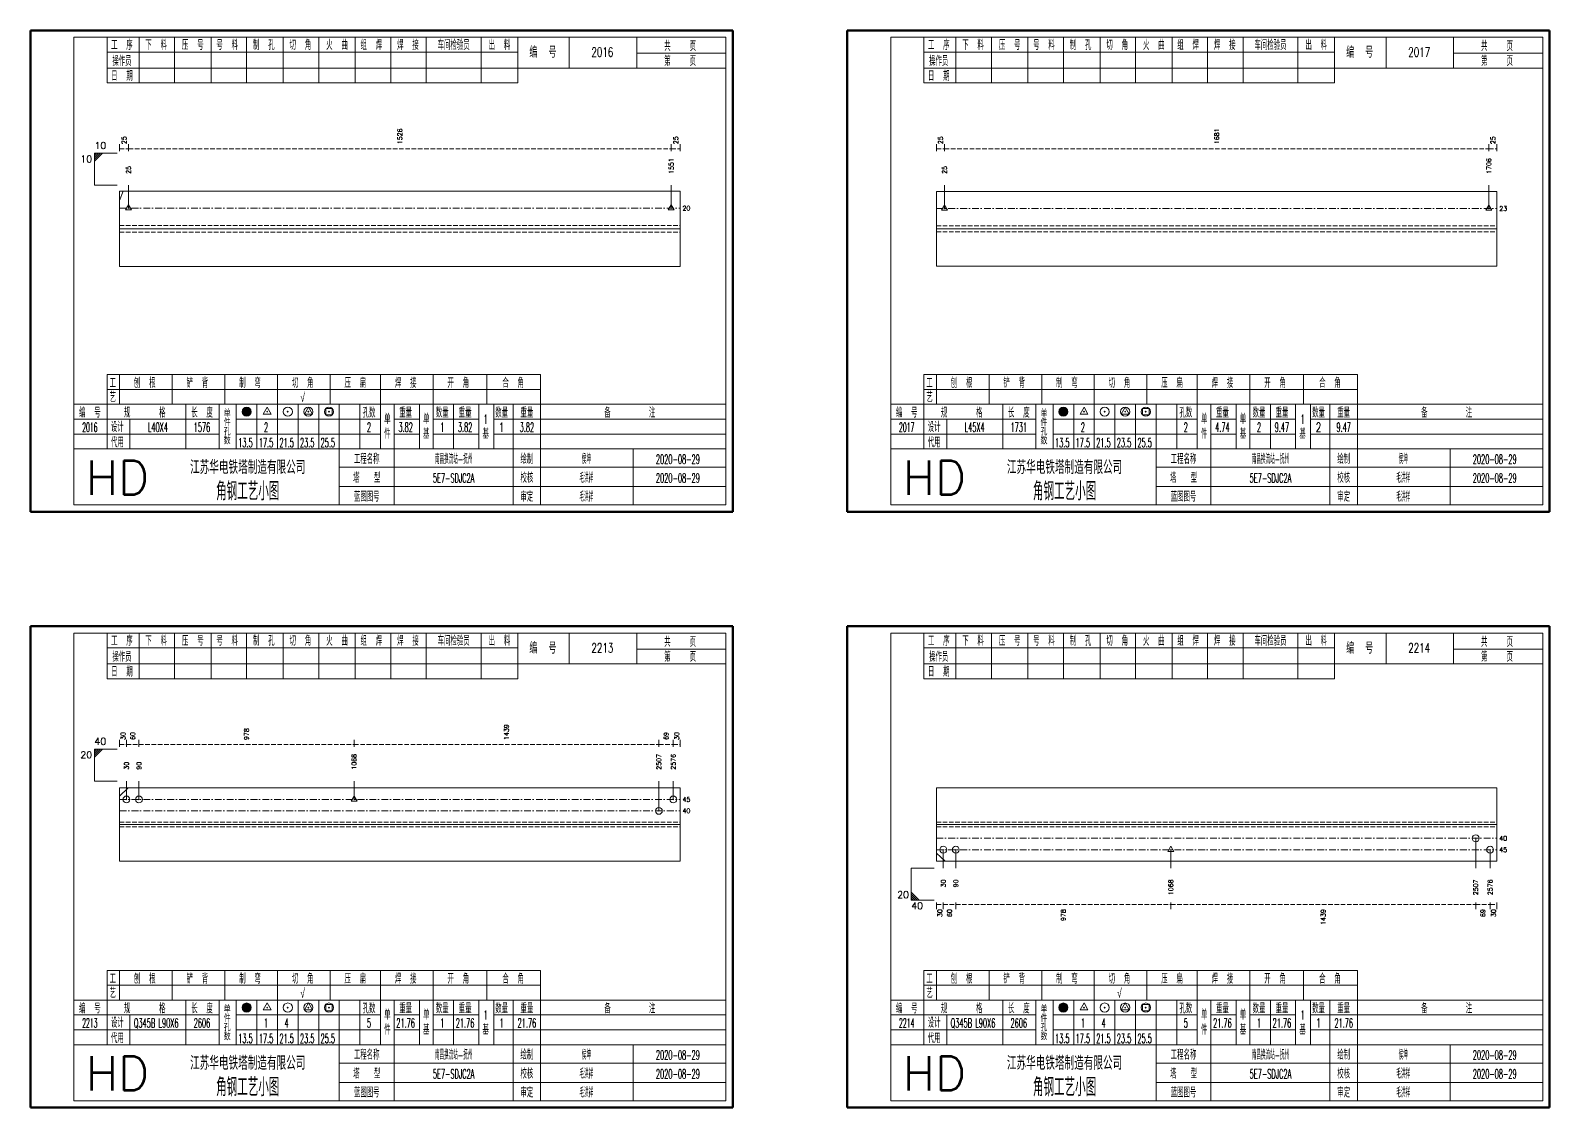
# Model space of a CAD drawing. Extents: x 0 to 5305, y 0 to 1513.
# Drawn here: x 3927 to 4591, y 1042 to 1513 of the extents above; entities that cross this region are included whole.
import ezdxf
from ezdxf.enums import TextEntityAlignment as Align

# ---------------------------------------------------------------- set-up
doc = ezdxf.new("R2010")
doc.units = 0
doc.header["$MEASUREMENT"] = 0
doc.linetypes.add('一点画线', pattern=[5.2, 3, -1, 0.2, -1])
doc.linetypes.add('虚线', pattern=[2.75, 2, -0.75])
doc.layers.get('0').update_dxf_attribs({"linetype": 'CONTINUOUS', "lineweight": 25})
doc.layers.add('1', color=7, linetype='CONTINUOUS', lineweight=25)
doc.layers.add('4', color=7, linetype='CONTINUOUS', lineweight=25)
doc.styles.get("Standard").update_dxf_attribs({"font": 'simplex.shx', "width": 0.7, "height": 3, "bigfont": 'gbhzfs.shx'})

msp = doc.modelspace()

# ---------------------------------------------------------------- linework, layer by layer
at = {"color": 8, "linetype": 'Continuous', "lineweight": 9}
for p, q in [((3966, 1460.25), (3966, 1463.25)), ((3969.89, 1460.25), (3969.89, 1463.25)), ((3969.89, 1460.25), (3969.89, 1463.25)), ((4207.11, 1460.25), (4207.11, 1463.25)), ((4207.11, 1460.25), (4207.11, 1463.25)), ((4211, 1460.25), (4211, 1463.25)), ((4323, 1460.25), (4323, 1463.25)), ((4326.54, 1460.25), (4326.54, 1463.25)), ((4326.54, 1460.25), (4326.54, 1463.25)), ((4564.46, 1460.25), (4564.46, 1463.25)), ((4564.46, 1460.25), (4564.46, 1463.25)), ((4568, 1460.25), (4568, 1463.25)), ((3966, 1199.75), (3966, 1202.75)), ((3969, 1199.75), (3969, 1202.75)), ((3969, 1199.75), (3969, 1202.75)), ((3974.46, 1199.75), (3974.46, 1202.75)), ((3974.46, 1199.75), (3974.46, 1202.75)), ((4068.46, 1199.75), (4068.46, 1202.75)), ((4068.46, 1199.75), (4068.46, 1202.75)), ((4201.69, 1199.75), (4201.69, 1202.75)), ((4201.69, 1199.75), (4201.69, 1202.75)), ((4208, 1199.75), (4208, 1202.75)), ((4208, 1199.75), (4208, 1202.75)), ((4211, 1199.75), (4211, 1202.75)), ((4323, 1131.75), (4323, 1128.75)), ((4326, 1131.75), (4326, 1128.75)), ((4326, 1131.75), (4326, 1128.75)), ((4331.46, 1131.75), (4331.46, 1128.75)), ((4331.46, 1131.75), (4331.46, 1128.75)), ((4425.46, 1131.75), (4425.46, 1128.75)), ((4425.46, 1131.75), (4425.46, 1128.75)), ((4558.69, 1131.75), (4558.69, 1128.75)), ((4558.69, 1131.75), (4558.69, 1128.75)), ((4565, 1131.75), (4565, 1128.75)), ((4565, 1131.75), (4565, 1128.75)), ((4568, 1131.75), (4568, 1128.75))]:
    msp.add_line(p, q, dxfattribs=at)
at = {"color": 8, "linetype": '虚线', "lineweight": 9}
for p, q in [((3966, 1461.25), (3969.89, 1461.25)), ((3969.89, 1461.25), (4207.11, 1461.25)), ((4207.11, 1461.25), (4211, 1461.25)), ((4323, 1461.25), (4326.54, 1461.25)), ((4326.54, 1461.25), (4564.46, 1461.25)), ((4564.46, 1461.25), (4568, 1461.25)), ((3966, 1200.75), (3969, 1200.75)), ((3969, 1200.75), (3974.46, 1200.75)), ((3974.46, 1200.75), (4068.46, 1200.75)), ((4068.46, 1200.75), (4201.69, 1200.75)), ((4201.69, 1200.75), (4208, 1200.75)), ((4208, 1200.75), (4211, 1200.75)), ((4323, 1130.75), (4326, 1130.75)), ((4326, 1130.75), (4331.46, 1130.75)), ((4331.46, 1130.75), (4425.46, 1130.75)), ((4425.46, 1130.75), (4558.69, 1130.75)), ((4558.69, 1130.75), (4565, 1130.75)), ((4565, 1130.75), (4568, 1130.75))]:
    msp.add_line(p, q, dxfattribs=at)
at = {"color": 7, "linetype": 'Continuous', "lineweight": 13}
for p, q in [((3955, 1459.25), (3965, 1459.25)), ((3955, 1445.25), (3955, 1459.25)), ((3955.88, 1459.25), (3955, 1458.38)), ((3956.75, 1459.25), (3955, 1457.5)), ((3957.62, 1459.25), (3955, 1456.62)), ((3958.5, 1459.25), (3955, 1455.75)), ((3955, 1445.25), (3965, 1445.25)), ((3966, 1438.62), (3967.55, 1442.75)), ((3969.89, 1435.25), (3969.89, 1445.25)), ((4207.11, 1435.25), (4207.11, 1445.25)), ((4326.54, 1435.08), (4326.54, 1445.25)), ((4564.46, 1435.08), (4564.46, 1445.25)), ((3969.89, 1436.75), (3968.59, 1434.5)), ((3968.59, 1434.5), (3971.19, 1434.5)), ((3969.74, 1435.1), (3970.04, 1435.4)), ((3970.04, 1435.1), (3969.74, 1435.4)), ((3971.19, 1434.5), (3969.89, 1436.75)), ((4207.11, 1436.75), (4205.81, 1434.5)), ((4205.81, 1434.5), (4208.41, 1434.5)), ((4206.96, 1435.1), (4207.26, 1435.4)), ((4207.26, 1435.1), (4206.96, 1435.4)), ((4208.41, 1434.5), (4207.11, 1436.75)), ((4326.54, 1436.58), (4325.24, 1434.33)), ((4325.24, 1434.33), (4327.84, 1434.33)), ((4326.39, 1434.93), (4326.69, 1435.23)), ((4326.69, 1434.93), (4326.39, 1435.23)), ((4327.84, 1434.33), (4326.54, 1436.58)), ((4564.46, 1436.58), (4563.16, 1434.33)), ((4563.16, 1434.33), (4565.76, 1434.33)), ((4564.31, 1434.93), (4564.61, 1435.23)), ((4564.61, 1434.93), (4564.31, 1435.23)), ((4565.76, 1434.33), (4564.46, 1436.58)), ((3955, 1198.75), (3965, 1198.75)), ((3955, 1184.75), (3955, 1198.75)), ((3955.88, 1198.75), (3955, 1197.88)), ((3956.75, 1198.75), (3955, 1197)), ((3957.62, 1198.75), (3955, 1196.12)), ((3958.5, 1198.75), (3955, 1195.25)), ((3955, 1184.75), (3965, 1184.75)), ((3969, 1176.75), (3969, 1184.75)), ((3974.46, 1176.75), (3974.46, 1184.75)), ((4068.46, 1176.75), (4068.46, 1184.75)), ((4201.69, 1171.75), (4201.69, 1184.75)), ((4208, 1176.75), (4208, 1184.75)), ((3966, 1178.19), (3969.76, 1181.75)), ((3968.85, 1176.6), (3969.15, 1176.9)), ((3969.15, 1176.6), (3968.85, 1176.9)), ((3974.31, 1176.6), (3974.61, 1176.9)), ((3974.61, 1176.6), (3974.31, 1176.9)), ((4068.46, 1178.25), (4067.17, 1176)), ((4067.17, 1176), (4069.76, 1176)), ((4068.31, 1176.6), (4068.61, 1176.9)), ((4068.61, 1176.6), (4068.31, 1176.9)), ((4069.76, 1176), (4068.46, 1178.25)), ((4207.85, 1176.6), (4208.15, 1176.9)), ((4208.15, 1176.6), (4207.85, 1176.9)), ((4201.54, 1171.6), (4201.84, 1171.9)), ((4201.84, 1171.6), (4201.54, 1171.9)), ((4558.69, 1159.75), (4558.69, 1146.75)), ((4323, 1153.31), (4326.76, 1149.75)), ((4326, 1154.75), (4326, 1146.75)), ((4331.46, 1154.75), (4331.46, 1146.75)), ((4425.46, 1154.75), (4425.46, 1146.75)), ((4565, 1154.75), (4565, 1146.75)), ((4312, 1146.75), (4322, 1146.75)), ((4312, 1146.75), (4312, 1132.75)), ((4315.5, 1132.75), (4312, 1136.25)), ((4314.62, 1132.75), (4312, 1135.38)), ((4313.75, 1132.75), (4312, 1134.5)), ((4312.88, 1132.75), (4312, 1133.62)), ((4312, 1132.75), (4322, 1132.75))]:
    msp.add_line(p, q, dxfattribs=at)
at = {"color": 7, "linetype": 'Continuous', "lineweight": 18}
for p, q in [((3966, 1442.75), (3966, 1409.75)), ((3966, 1442.75), (4211, 1442.75)), ((4211, 1442.75), (4211, 1409.75)), ((4323, 1442.58), (4323, 1409.92)), ((4323, 1442.58), (4568, 1442.58)), ((4568, 1442.58), (4568, 1409.92)), ((3966, 1426.25), (4211, 1426.25)), ((4323, 1426.25), (4568, 1426.25)), ((3966, 1181.75), (3966, 1149.75)), ((3966, 1181.75), (4211, 1181.75)), ((4211, 1181.75), (4211, 1149.75)), ((4323, 1181.75), (4323, 1149.75)), ((4323, 1181.75), (4568, 1181.75)), ((4568, 1181.75), (4568, 1149.75)), ((3966, 1165.75), (4211, 1165.75)), ((4323, 1165.75), (4568, 1165.75))]:
    msp.add_line(p, q, dxfattribs=at)
at = {"color": 3, "linetype": '一点画线', "lineweight": 13}
for p, q in [((3966, 1435.25), (4211, 1435.25)), ((4323, 1435.08), (4568, 1435.08)), ((3966, 1176.75), (4211, 1176.75)), ((3966, 1171.75), (4211, 1171.75)), ((4323, 1159.75), (4568, 1159.75)), ((4323, 1154.75), (4568, 1154.75))]:
    msp.add_line(p, q, dxfattribs=at)
at = {"color": 1, "linetype": '虚线', "lineweight": 18}
for p, q in [((3966, 1427.75), (4211, 1427.75)), ((3966, 1424.75), (4211, 1424.75)), ((4323, 1427.58), (4568, 1427.58)), ((4323, 1424.92), (4568, 1424.92)), ((3966, 1166.75), (4211, 1166.75)), ((3966, 1164.75), (4211, 1164.75)), ((4323, 1166.75), (4568, 1166.75)), ((4323, 1164.75), (4568, 1164.75))]:
    msp.add_line(p, q, dxfattribs=at)
at = {"color": 7, "linetype": 'Continuous', "lineweight": 13}
for centre in [(3969, 1176.75), (3974.46, 1176.75), (4208, 1176.75), (4201.69, 1171.75)]:
    msp.add_circle(centre, 1.5, dxfattribs=at)
at = {"layer": '1', "color": 7, "linetype": 'Continuous', "lineweight": 18}
for p, q in [((3966, 1409.75), (4211, 1409.75)), ((4323, 1409.92), (4568, 1409.92)), ((3966, 1149.75), (4211, 1149.75)), ((4323, 1149.75), (4568, 1149.75))]:
    msp.add_line(p, q, dxfattribs=at)
at = {"layer": '1', "color": 7, "linetype": 'Continuous', "lineweight": 13}
for p, q in [((4425.46, 1156.25), (4424.17, 1154)), ((4426.76, 1154), (4425.46, 1156.25)), ((4558.54, 1159.6), (4558.84, 1159.9)), ((4558.84, 1159.6), (4558.54, 1159.9)), ((4325.85, 1154.6), (4326.15, 1154.9)), ((4326.15, 1154.6), (4325.85, 1154.9)), ((4331.31, 1154.6), (4331.61, 1154.9)), ((4331.61, 1154.6), (4331.31, 1154.9)), ((4424.17, 1154), (4426.76, 1154)), ((4425.31, 1154.6), (4425.61, 1154.9)), ((4425.61, 1154.6), (4425.31, 1154.9)), ((4564.85, 1154.6), (4565.15, 1154.9)), ((4565.15, 1154.6), (4564.85, 1154.9))]:
    msp.add_line(p, q, dxfattribs=at)
for centre in [(4326, 1154.75), (4331.46, 1154.75), (4558.69, 1159.75), (4565, 1154.75)]:
    msp.add_circle(centre, 1.5, dxfattribs=at)
at = {"layer": '4', "color": 1, "linetype": 'Continuous', "lineweight": 50}
for p, q in [((4234, 1513), (3927, 1513)), ((3927, 1513), (3927, 1302.5)), ((4234, 1302.5), (4234, 1513)), ((4591, 1513), (4284, 1513)), ((4284, 1513), (4284, 1302.5)), ((4591, 1302.5), (4591, 1513)), ((3927, 1302.5), (4234, 1302.5)), ((4284, 1302.5), (4591, 1302.5)), ((4234, 1252.5), (3927, 1252.5)), ((3927, 1252.5), (3927, 1042)), ((4234, 1042), (4234, 1252.5)), ((4591, 1252.5), (4284, 1252.5)), ((4284, 1252.5), (4284, 1042)), ((4591, 1042), (4591, 1252.5)), ((3927, 1042), (4234, 1042)), ((4284, 1042), (4591, 1042))]:
    msp.add_line(p, q, dxfattribs=at)
at = {"layer": '4', "color": 1, "linetype": 'Continuous', "lineweight": 18}
for p, q in [((4231, 1510), (3946, 1510)), ((3946, 1510), (3946, 1305.5)), ((3960.5, 1510), (3960.5, 1490)), ((3974.5, 1510), (3974.5, 1490)), ((3990, 1510), (3990, 1490)), ((4006, 1510), (4006, 1490)), ((4021.5, 1510), (4021.5, 1490)), ((4037.5, 1510), (4037.5, 1490)), ((4053, 1510), (4053, 1490)), ((4069, 1510), (4069, 1490)), ((4084.5, 1510), (4084.5, 1490)), ((4100, 1510), (4100, 1490)), ((4124, 1510), (4124, 1490)), ((4140, 1510), (4140, 1490)), ((4162.5, 1510), (4162.5, 1496.5)), ((4192, 1510), (4192, 1496.5)), ((4231, 1305.5), (4231, 1510)), ((4588, 1510), (4303, 1510)), ((4303, 1510), (4303, 1305.5)), ((4317.5, 1510), (4317.5, 1490)), ((4331.5, 1510), (4331.5, 1490)), ((4347, 1510), (4347, 1490)), ((4363, 1510), (4363, 1490)), ((4378.5, 1510), (4378.5, 1490)), ((4394.5, 1510), (4394.5, 1490)), ((4410, 1510), (4410, 1490)), ((4426, 1510), (4426, 1490)), ((4441.5, 1510), (4441.5, 1490)), ((4457, 1510), (4457, 1490)), ((4481, 1510), (4481, 1490)), ((4497, 1510), (4497, 1490)), ((4519.5, 1510), (4519.5, 1496.5)), ((4549, 1510), (4549, 1496.5)), ((4588, 1305.5), (4588, 1510)), ((3960.5, 1503.5), (4140, 1503.5)), ((4192, 1503), (4231, 1503)), ((4317.5, 1503.5), (4497, 1503.5)), ((4549, 1503), (4588, 1503)), ((3960.5, 1496.5), (4231, 1496.5)), ((4317.5, 1496.5), (4588, 1496.5)), ((3960.5, 1490), (4140, 1490)), ((4317.5, 1490), (4497, 1490)), ((3960.5, 1362.5), (4150, 1362.5)), ((3960.5, 1362.5), (3960.5, 1349.5)), ((3966, 1362.5), (3966, 1349.5)), ((3989, 1362.5), (3989, 1349.5)), ((4012, 1362.5), (4012, 1349.5)), ((4035, 1362.5), (4035, 1349.5)), ((4058, 1362.5), (4058, 1349.5)), ((4080, 1362.5), (4080, 1349.5)), ((4103, 1362.5), (4103, 1349.5)), ((4126.5, 1362.5), (4126.5, 1349.5)), ((4150, 1362.5), (4150, 1349.5)), ((4317.5, 1362.5), (4507, 1362.5)), ((4317.5, 1362.5), (4317.5, 1349.5)), ((4323, 1362.5), (4323, 1349.5)), ((4346, 1362.5), (4346, 1349.5)), ((4369, 1362.5), (4369, 1349.5)), ((4392, 1362.5), (4392, 1349.5)), ((4415, 1362.5), (4415, 1349.5)), ((4437, 1362.5), (4437, 1349.5)), ((4460, 1362.5), (4460, 1349.5)), ((4483.5, 1362.5), (4483.5, 1349.5)), ((4507, 1362.5), (4507, 1349.5)), ((3960.5, 1356), (4150, 1356)), ((4317.5, 1356), (4507, 1356)), ((3946, 1349.5), (4231, 1349.5)), ((3960.5, 1349.5), (3960.5, 1330)), ((3995, 1349.5), (3995, 1330)), ((4009.5, 1349.5), (4009.5, 1330)), ((4017, 1349.5), (4017, 1330)), ((4026, 1349.5), (4026, 1330)), ((4035, 1349.5), (4035, 1330)), ((4044, 1349.5), (4044, 1330)), ((4053, 1349.5), (4053, 1330)), ((4062, 1349.5), (4062, 1330)), ((4071, 1349.5), (4071, 1330)), ((4080, 1349.5), (4080, 1330)), ((4086, 1349.5), (4086, 1330)), ((4097, 1349.5), (4097, 1330)), ((4103, 1349.5), (4103, 1330)), ((4112, 1349.5), (4112, 1330)), ((4123, 1349.5), (4123, 1330)), ((4129.5, 1349.5), (4129.5, 1330)), ((4138, 1349.5), (4138, 1330)), ((4150, 1349.5), (4150, 1330)), ((4303, 1349.5), (4588, 1349.5)), ((4317.5, 1349.5), (4317.5, 1330)), ((4352, 1349.5), (4352, 1330)), ((4366.5, 1349.5), (4366.5, 1330)), ((4374, 1349.5), (4374, 1330)), ((4383, 1349.5), (4383, 1330)), ((4392, 1349.5), (4392, 1330)), ((4401, 1349.5), (4401, 1330)), ((4410, 1349.5), (4410, 1330)), ((4419, 1349.5), (4419, 1330)), ((4428, 1349.5), (4428, 1330)), ((4437, 1349.5), (4437, 1330)), ((4443, 1349.5), (4443, 1330)), ((4454, 1349.5), (4454, 1330)), ((4460, 1349.5), (4460, 1330)), ((4469, 1349.5), (4469, 1330)), ((4480, 1349.5), (4480, 1330)), ((4486.5, 1349.5), (4486.5, 1330)), ((4495, 1349.5), (4495, 1330)), ((4507, 1349.5), (4507, 1330)), ((3946, 1343), (4009.5, 1343)), ((3970.5, 1343), (3970.5, 1330)), ((4017, 1343), (4080, 1343)), ((4086, 1343), (4097, 1343)), ((4103, 1343), (4123, 1343)), ((4129.5, 1343), (4231, 1343)), ((4303, 1343), (4366.5, 1343)), ((4327.5, 1343), (4327.5, 1330)), ((4374, 1343), (4437, 1343)), ((4443, 1343), (4454, 1343)), ((4460, 1343), (4480, 1343)), ((4486.5, 1343), (4588, 1343)), ((3946, 1336.5), (4009.5, 1336.5)), ((4017, 1336.5), (4080, 1336.5)), ((4086, 1336.5), (4097, 1336.5)), ((4103, 1336.5), (4123, 1336.5)), ((4129.5, 1336.5), (4231, 1336.5)), ((4303, 1336.5), (4366.5, 1336.5)), ((4374, 1336.5), (4437, 1336.5)), ((4443, 1336.5), (4454, 1336.5)), ((4460, 1336.5), (4480, 1336.5)), ((4486.5, 1336.5), (4588, 1336.5)), ((3946, 1330), (4231, 1330)), ((4062, 1330), (4062, 1305.5)), ((4086, 1330), (4086, 1305.5)), ((4138, 1330), (4138, 1305.5)), ((4150, 1330), (4150, 1305.5)), ((4190.5, 1330), (4190.5, 1305.5)), ((4303, 1330), (4588, 1330)), ((4419, 1330), (4419, 1305.5)), ((4443, 1330), (4443, 1305.5)), ((4495, 1330), (4495, 1305.5)), ((4507, 1330), (4507, 1305.5)), ((4547.5, 1330), (4547.5, 1305.5)), ((4062, 1322), (4231, 1322)), ((4419, 1322), (4588, 1322)), ((4062, 1313.5), (4231, 1313.5)), ((4419, 1313.5), (4588, 1313.5)), ((3946, 1305.5), (4231, 1305.5)), ((4303, 1305.5), (4588, 1305.5)), ((4231, 1249.5), (3946, 1249.5)), ((3946, 1249.5), (3946, 1045)), ((3960.5, 1249.5), (3960.5, 1229.5)), ((3974.5, 1249.5), (3974.5, 1229.5)), ((3990, 1249.5), (3990, 1229.5)), ((4006, 1249.5), (4006, 1229.5)), ((4021.5, 1249.5), (4021.5, 1229.5)), ((4037.5, 1249.5), (4037.5, 1229.5)), ((4053, 1249.5), (4053, 1229.5)), ((4069, 1249.5), (4069, 1229.5)), ((4084.5, 1249.5), (4084.5, 1229.5)), ((4100, 1249.5), (4100, 1229.5)), ((4124, 1249.5), (4124, 1229.5)), ((4140, 1249.5), (4140, 1229.5)), ((4162.5, 1249.5), (4162.5, 1236)), ((4192, 1249.5), (4192, 1236)), ((4231, 1045), (4231, 1249.5)), ((4588, 1249.5), (4303, 1249.5)), ((4303, 1249.5), (4303, 1045)), ((4317.5, 1249.5), (4317.5, 1229.5)), ((4331.5, 1249.5), (4331.5, 1229.5)), ((4347, 1249.5), (4347, 1229.5)), ((4363, 1249.5), (4363, 1229.5)), ((4378.5, 1249.5), (4378.5, 1229.5)), ((4394.5, 1249.5), (4394.5, 1229.5)), ((4410, 1249.5), (4410, 1229.5)), ((4426, 1249.5), (4426, 1229.5)), ((4441.5, 1249.5), (4441.5, 1229.5)), ((4457, 1249.5), (4457, 1229.5)), ((4481, 1249.5), (4481, 1229.5)), ((4497, 1249.5), (4497, 1229.5)), ((4519.5, 1249.5), (4519.5, 1236)), ((4549, 1249.5), (4549, 1236)), ((4588, 1045), (4588, 1249.5)), ((3960.5, 1243), (4140, 1243)), ((4192, 1242.5), (4231, 1242.5)), ((4317.5, 1243), (4497, 1243)), ((4549, 1242.5), (4588, 1242.5)), ((3960.5, 1236), (4231, 1236)), ((4317.5, 1236), (4588, 1236)), ((3960.5, 1229.5), (4140, 1229.5)), ((4317.5, 1229.5), (4497, 1229.5)), ((3960.5, 1102), (4150, 1102)), ((3960.5, 1102), (3960.5, 1089)), ((3966, 1102), (3966, 1089)), ((3989, 1102), (3989, 1089)), ((4012, 1102), (4012, 1089)), ((4035, 1102), (4035, 1089)), ((4058, 1102), (4058, 1089)), ((4080, 1102), (4080, 1089)), ((4103, 1102), (4103, 1089)), ((4126.5, 1102), (4126.5, 1089)), ((4150, 1102), (4150, 1089)), ((4317.5, 1102), (4507, 1102)), ((4317.5, 1102), (4317.5, 1089)), ((4323, 1102), (4323, 1089)), ((4346, 1102), (4346, 1089)), ((4369, 1102), (4369, 1089)), ((4392, 1102), (4392, 1089)), ((4415, 1102), (4415, 1089)), ((4437, 1102), (4437, 1089)), ((4460, 1102), (4460, 1089)), ((4483.5, 1102), (4483.5, 1089)), ((4507, 1102), (4507, 1089)), ((3946, 1089), (4231, 1089)), ((3960.5, 1095.5), (4150, 1095.5)), ((3960.5, 1089), (3960.5, 1069.5)), ((3995, 1089), (3995, 1069.5)), ((4009.5, 1089), (4009.5, 1069.5)), ((4017, 1089), (4017, 1069.5)), ((4026, 1089), (4026, 1069.5)), ((4035, 1089), (4035, 1069.5)), ((4044, 1089), (4044, 1069.5)), ((4053, 1089), (4053, 1069.5)), ((4062, 1089), (4062, 1069.5)), ((4071, 1089), (4071, 1069.5)), ((4080, 1089), (4080, 1069.5)), ((4086, 1089), (4086, 1069.5)), ((4097, 1089), (4097, 1069.5)), ((4103, 1089), (4103, 1069.5)), ((4112, 1089), (4112, 1069.5)), ((4123, 1089), (4123, 1069.5)), ((4129.5, 1089), (4129.5, 1069.5)), ((4138, 1089), (4138, 1069.5)), ((4150, 1089), (4150, 1069.5)), ((4303, 1089), (4588, 1089)), ((4317.5, 1095.5), (4507, 1095.5)), ((4317.5, 1089), (4317.5, 1069.5)), ((4352, 1089), (4352, 1069.5)), ((4366.5, 1089), (4366.5, 1069.5)), ((4374, 1089), (4374, 1069.5)), ((4383, 1089), (4383, 1069.5)), ((4392, 1089), (4392, 1069.5)), ((4401, 1089), (4401, 1069.5)), ((4410, 1089), (4410, 1069.5)), ((4419, 1089), (4419, 1069.5)), ((4428, 1089), (4428, 1069.5)), ((4437, 1089), (4437, 1069.5)), ((4443, 1089), (4443, 1069.5)), ((4454, 1089), (4454, 1069.5)), ((4460, 1089), (4460, 1069.5)), ((4469, 1089), (4469, 1069.5)), ((4480, 1089), (4480, 1069.5)), ((4486.5, 1089), (4486.5, 1069.5)), ((4495, 1089), (4495, 1069.5)), ((4507, 1089), (4507, 1069.5)), ((3946, 1082.5), (4009.5, 1082.5)), ((3970.5, 1082.5), (3970.5, 1069.5)), ((4017, 1082.5), (4080, 1082.5)), ((4086, 1082.5), (4097, 1082.5)), ((4103, 1082.5), (4123, 1082.5)), ((4129.5, 1082.5), (4231, 1082.5)), ((4303, 1082.5), (4366.5, 1082.5)), ((4327.5, 1082.5), (4327.5, 1069.5)), ((4374, 1082.5), (4437, 1082.5)), ((4443, 1082.5), (4454, 1082.5)), ((4460, 1082.5), (4480, 1082.5)), ((4486.5, 1082.5), (4588, 1082.5)), ((3946, 1076), (4009.5, 1076)), ((4017, 1076), (4080, 1076)), ((4086, 1076), (4097, 1076)), ((4103, 1076), (4123, 1076)), ((4129.5, 1076), (4231, 1076)), ((4303, 1076), (4366.5, 1076)), ((4374, 1076), (4437, 1076)), ((4443, 1076), (4454, 1076)), ((4460, 1076), (4480, 1076)), ((4486.5, 1076), (4588, 1076)), ((3946, 1069.5), (4231, 1069.5)), ((4062, 1069.5), (4062, 1045)), ((4086, 1069.5), (4086, 1045)), ((4138, 1069.5), (4138, 1045)), ((4150, 1069.5), (4150, 1045)), ((4190.5, 1069.5), (4190.5, 1045)), ((4303, 1069.5), (4588, 1069.5)), ((4419, 1069.5), (4419, 1045)), ((4443, 1069.5), (4443, 1045)), ((4495, 1069.5), (4495, 1045)), ((4507, 1069.5), (4507, 1045)), ((4547.5, 1069.5), (4547.5, 1045)), ((4062, 1061.5), (4231, 1061.5)), ((4419, 1061.5), (4588, 1061.5)), ((4062, 1053), (4231, 1053)), ((4419, 1053), (4588, 1053)), ((3946, 1045), (4231, 1045)), ((4303, 1045), (4588, 1045))]:
    msp.add_line(p, q, dxfattribs=at)
at = {"layer": '4', "color": 7, "linetype": 'Continuous', "lineweight": 13}
for p, q in [((4030.5, 1348.25), (4028.77, 1345.25)), ((4032.23, 1345.25), (4030.5, 1348.25)), ((4048.5, 1348.25), (4046.77, 1345.25)), ((4050.23, 1345.25), (4048.5, 1348.25)), ((4387.5, 1348.25), (4385.77, 1345.25)), ((4389.23, 1345.25), (4387.5, 1348.25)), ((4405.5, 1348.25), (4403.77, 1345.25)), ((4407.23, 1345.25), (4405.5, 1348.25)), ((4028.77, 1345.25), (4032.23, 1345.25)), ((4030.3, 1346.05), (4030.7, 1346.45)), ((4030.7, 1346.05), (4030.3, 1346.45)), ((4039.3, 1346.05), (4039.7, 1346.45)), ((4039.7, 1346.05), (4039.3, 1346.45)), ((4046.77, 1345.25), (4050.23, 1345.25)), ((4048.3, 1346.05), (4048.7, 1346.45)), ((4048.7, 1346.05), (4048.3, 1346.45)), ((4056.09, 1344.84), (4056.09, 1347.66)), ((4056.09, 1347.66), (4058.91, 1347.66)), ((4058.91, 1344.84), (4056.09, 1344.84)), ((4057.3, 1346.05), (4057.7, 1346.45)), ((4057.7, 1346.05), (4057.3, 1346.45)), ((4058.91, 1347.66), (4058.91, 1344.84)), ((4385.77, 1345.25), (4389.23, 1345.25)), ((4387.3, 1346.05), (4387.7, 1346.45)), ((4387.7, 1346.05), (4387.3, 1346.45)), ((4396.3, 1346.05), (4396.7, 1346.45)), ((4396.7, 1346.05), (4396.3, 1346.45)), ((4403.77, 1345.25), (4407.23, 1345.25)), ((4405.3, 1346.05), (4405.7, 1346.45)), ((4405.7, 1346.05), (4405.3, 1346.45)), ((4413.09, 1344.84), (4413.09, 1347.66)), ((4413.09, 1347.66), (4415.91, 1347.66)), ((4415.91, 1344.84), (4413.09, 1344.84)), ((4414.3, 1346.05), (4414.7, 1346.45)), ((4414.7, 1346.05), (4414.3, 1346.45)), ((4415.91, 1347.66), (4415.91, 1344.84)), ((4030.5, 1087.75), (4028.77, 1084.75)), ((4028.77, 1084.75), (4032.23, 1084.75)), ((4030.3, 1085.55), (4030.7, 1085.95)), ((4030.7, 1085.55), (4030.3, 1085.95)), ((4032.23, 1084.75), (4030.5, 1087.75)), ((4039.3, 1085.55), (4039.7, 1085.95)), ((4039.7, 1085.55), (4039.3, 1085.95)), ((4048.5, 1087.75), (4046.77, 1084.75)), ((4046.77, 1084.75), (4050.23, 1084.75)), ((4048.3, 1085.55), (4048.7, 1085.95)), ((4048.7, 1085.55), (4048.3, 1085.95)), ((4050.23, 1084.75), (4048.5, 1087.75)), ((4056.09, 1084.34), (4056.09, 1087.16)), ((4056.09, 1087.16), (4058.91, 1087.16)), ((4058.91, 1084.34), (4056.09, 1084.34)), ((4057.3, 1085.55), (4057.7, 1085.95)), ((4057.7, 1085.55), (4057.3, 1085.95)), ((4058.91, 1087.16), (4058.91, 1084.34)), ((4387.5, 1087.75), (4385.77, 1084.75)), ((4385.77, 1084.75), (4389.23, 1084.75)), ((4387.3, 1085.55), (4387.7, 1085.95)), ((4387.7, 1085.55), (4387.3, 1085.95)), ((4389.23, 1084.75), (4387.5, 1087.75)), ((4396.3, 1085.55), (4396.7, 1085.95)), ((4396.7, 1085.55), (4396.3, 1085.95)), ((4405.5, 1087.75), (4403.77, 1084.75)), ((4403.77, 1084.75), (4407.23, 1084.75)), ((4405.3, 1085.55), (4405.7, 1085.95)), ((4405.7, 1085.55), (4405.3, 1085.95)), ((4407.23, 1084.75), (4405.5, 1087.75)), ((4413.09, 1084.34), (4413.09, 1087.16)), ((4413.09, 1087.16), (4415.91, 1087.16)), ((4415.91, 1084.34), (4413.09, 1084.34)), ((4414.3, 1085.55), (4414.7, 1085.95)), ((4414.7, 1085.55), (4414.3, 1085.95)), ((4415.91, 1087.16), (4415.91, 1084.34))]:
    msp.add_line(p, q, dxfattribs=at)
for centre, radius in [((4021.5, 1346.25), 2), ((4021.5, 1346.25), 1.8), ((4039.5, 1346.25), 2), ((4048.5, 1346.25), 2), ((4057.5, 1346.25), 2), ((4378.5, 1346.25), 2), ((4378.5, 1346.25), 1.8), ((4396.5, 1346.25), 2), ((4405.5, 1346.25), 2), ((4414.5, 1346.25), 2), ((4021.5, 1346.25), 1.6), ((4021.5, 1346.25), 1.4), ((4021.5, 1346.25), 1.2), ((4021.5, 1346.25), 1), ((4021.5, 1346.25), 0.8), ((4021.5, 1346.25), 0.6), ((4021.5, 1346.25), 0.4), ((4021.5, 1346.25), 0.2), ((4378.5, 1346.25), 1.6), ((4378.5, 1346.25), 1.4), ((4378.5, 1346.25), 1.2), ((4378.5, 1346.25), 1), ((4378.5, 1346.25), 0.8), ((4378.5, 1346.25), 0.6), ((4378.5, 1346.25), 0.4), ((4378.5, 1346.25), 0.2), ((4021.5, 1085.75), 2), ((4021.5, 1085.75), 1.8), ((4021.5, 1085.75), 1.6), ((4021.5, 1085.75), 1.4), ((4021.5, 1085.75), 1.2), ((4021.5, 1085.75), 1), ((4021.5, 1085.75), 0.8), ((4021.5, 1085.75), 0.6), ((4021.5, 1085.75), 0.4), ((4021.5, 1085.75), 0.2), ((4039.5, 1085.75), 2), ((4048.5, 1085.75), 2), ((4057.5, 1085.75), 2), ((4378.5, 1085.75), 2), ((4378.5, 1085.75), 1.8), ((4378.5, 1085.75), 1.6), ((4378.5, 1085.75), 1.4), ((4378.5, 1085.75), 1.2), ((4378.5, 1085.75), 1), ((4378.5, 1085.75), 0.8), ((4378.5, 1085.75), 0.6), ((4378.5, 1085.75), 0.4), ((4378.5, 1085.75), 0.2), ((4396.5, 1085.75), 2), ((4405.5, 1085.75), 2), ((4414.5, 1085.75), 2)]:
    msp.add_circle(centre, radius, dxfattribs=at)

# ---------------------------------------------------------------- texts
at = {"color": 8, "linetype": 'Continuous', "lineweight": 9}
for s, p in [('1526', (4088.5, 1463.25)), ('1681', (4445.5, 1463.25)), ('25', (3967.94, 1463.25)), ('25', (4209.06, 1463.25)), ('25', (4324.77, 1463.25)), ('25', (4566.23, 1463.25)), ('1439', (4135.08, 1202.75)), ('30', (3967.5, 1202.75)), ('60', (3971.73, 1202.75)), ('978', (4021.46, 1202.75)), ('69', (4204.85, 1202.75)), ('30', (4209.5, 1202.75))]:
    msp.add_text(s, height=2, rotation=90, dxfattribs=at).set_placement(p, align=Align.MIDDLE_LEFT)
at = {"color": 7, "linetype": 'Continuous', "lineweight": 13}
for s, p in [('10', (3955, 1460.25)), ('40', (3955, 1199.75))]:
    msp.add_text(s, height=3, dxfattribs=at).set_placement(p, align=Align.BOTTOM_LEFT)
for s, p in [('10', (3954, 1458.25)), ('20', (3954, 1197.75))]:
    msp.add_text(s, height=3, dxfattribs=at).set_placement(p, align=Align.TOP_RIGHT)
for s, p in [('1551', (4207.11, 1450.25)), ('1706', (4564.46, 1450.25)), ('25', (3969.89, 1450.25)), ('25', (4326.54, 1450.25)), ('1068', (4068.46, 1189.75)), ('2507', (4201.69, 1189.75)), ('2576', (4208, 1189.75)), ('30', (3969, 1189.75)), ('90', (3974.46, 1189.75))]:
    msp.add_text(s, height=2, rotation=90, dxfattribs=at).set_placement(p, align=Align.MIDDLE_LEFT)
for s, p in [('20', (4212, 1435.25)), ('23', (4569, 1435.08)), ('45', (4212, 1176.75)), ('40', (4212, 1171.75)), ('40', (4569, 1159.75)), ('45', (4569, 1154.75))]:
    msp.add_text(s, height=2, dxfattribs=at).set_placement(p, align=Align.MIDDLE_LEFT)
msp.add_text('20', height=3, dxfattribs=at).set_placement((4311, 1132.75), align=Align.BOTTOM_RIGHT)
msp.add_text('40', height=3, dxfattribs=at).set_placement((4312, 1131.75), align=Align.TOP_LEFT)
at = {"color": 8, "linetype": 'Continuous', "lineweight": 9}
for s, p in [('30', (4324.5, 1128.75)), ('60', (4328.73, 1128.75)), ('978', (4378.46, 1128.75)), ('1439', (4492.08, 1128.75)), ('69', (4561.85, 1128.75)), ('30', (4566.5, 1128.75))]:
    msp.add_text(s, height=2, rotation=90, dxfattribs=at).set_placement(p, align=Align.MIDDLE_RIGHT)
at = {"layer": '1', "color": 7, "linetype": 'Continuous', "lineweight": 13}
for s, p in [('30', (4326, 1141.75)), ('90', (4331.46, 1141.75)), ('1068', (4425.46, 1141.75)), ('2507', (4558.69, 1141.75)), ('2576', (4565, 1141.75))]:
    msp.add_text(s, height=2, rotation=90, dxfattribs=at).set_placement(p, align=Align.MIDDLE_RIGHT)
at = {"layer": '4', "color": 1, "linetype": 'Continuous', "lineweight": 13}
for s, height, width, p in [('工  序', 4, 0.7, (3967, 1506.5)), ('下  料', 4, 0.7, (3982, 1506.5)), ('压  号', 4, 0.7, (3998, 1506.5)), ('号  料', 4, 0.7, (4013, 1506.5)), ('制  孔', 4, 0.7, (4029, 1506.5)), ('切  角', 4, 0.7, (4045, 1506.5)), ('火  曲', 4, 0.7, (4061, 1506.5)), ('组  焊', 4, 0.7, (4076, 1506.5)), ('焊  接', 4, 0.7, (4092, 1506.5)), ('车间检验员', 4, 0.7, (4112, 1506.5)), ('出  料', 4, 0.7, (4132, 1506.5)), ('共    页', 4, 0.7, (4211, 1506)), ('工  序', 4, 0.7, (4324, 1506.5)), ('下  料', 4, 0.7, (4339, 1506.5)), ('压  号', 4, 0.7, (4355, 1506.5)), ('号  料', 4, 0.7, (4370, 1506.5)), ('制  孔', 4, 0.7, (4386, 1506.5)), ('切  角', 4, 0.7, (4402, 1506.5)), ('火  曲', 4, 0.7, (4418, 1506.5)), ('组  焊', 4, 0.7, (4433, 1506.5)), ('焊  接', 4, 0.7, (4449, 1506.5)), ('车间检验员', 4, 0.7, (4469, 1506.5)), ('出  料', 4, 0.7, (4489, 1506.5)), ('共    页', 4, 0.7, (4568, 1506)), ('操作员', 4, 0.7, (3967, 1499.5)), ('编  号', 5, 0.7, (4151, 1503.5)), ('2016', 4, 0.7, (4177, 1503.5)), ('第    页', 4, 0.7, (4211, 1499.5)), ('操作员', 4, 0.7, (4324, 1499.5)), ('编  号', 5, 0.7, (4508, 1503.5)), ('2017', 4, 0.7, (4534, 1503.5)), ('第    页', 4, 0.7, (4568, 1499.5)), ('日  期', 4, 0.7, (3967, 1493)), ('日  期', 4, 0.7, (4324, 1493)), ('制  弯', 4, 0.7, (4023, 1358.75)), ('制  弯', 4, 0.7, (4380, 1358.75)), ('工', 4, 0.7, (3963, 1358.75)), ('艺', 4, 0.7, (3963, 1352.5)), ('刨  根', 4, 0.7, (3977, 1358.75)), ('铲  背', 4, 0.7, (4000, 1358.75)), ('切  角', 4, 0.7, (4046, 1358.75)), ('√', 4, 0.7, (4046, 1352.5)), ('压  扁', 4, 0.7, (4069, 1358.75)), ('焊  接', 4, 0.7, (4091, 1358.75)), ('开  角', 4, 0.7, (4114, 1358.75)), ('合  角', 4, 0.7, (4138, 1358.75)), ('工', 4, 0.7, (4320, 1358.75)), ('艺', 4, 0.7, (4320, 1352.5)), ('刨  根', 4, 0.7, (4334, 1358.75)), ('铲  背', 4, 0.7, (4357, 1358.75)), ('切  角', 4, 0.7, (4403, 1358.75)), ('压  扁', 4, 0.7, (4426, 1358.75)), ('焊  接', 4, 0.7, (4448, 1358.75)), ('开  角', 4, 0.7, (4471, 1358.75)), ('合  角', 4, 0.7, (4495, 1358.75)), ('编  号', 4, 0.7, (3953, 1345.75)), ('规      格', 4, 0.7, (3977, 1345.75)), ('长  度', 4, 0.7, (4002, 1345.75)), ('孔数', 4, 0.7, (4075, 1345.75)), ('重量', 4, 0.7, (4091, 1345.75)), ('数量', 4, 0.7, (4107, 1345.75)), ('重量', 4, 0.7, (4117, 1345.75)), ('数量', 4, 0.7, (4133, 1345.75)), ('重量', 4, 0.7, (4144, 1345.75)), ('备        注', 4, 0.7, (4189, 1345.75)), ('编  号', 4, 0.7, (4310, 1345.75)), ('规      格', 4, 0.7, (4334, 1345.75)), ('长  度', 4, 0.7, (4359, 1345.75)), ('孔数', 4, 0.7, (4432, 1345.75)), ('重量', 4, 0.7, (4448, 1345.75)), ('数量', 4, 0.7, (4464, 1345.75)), ('重量', 4, 0.7, (4474, 1345.75)), ('数量', 4, 0.7, (4490, 1345.75)), ('重量', 4, 0.7, (4501, 1345.75)), ('备        注', 4, 0.7, (4546, 1345.75)), ('2016', 4, 0.4, (3953, 1339.5)), ('设计', 4, 0.7, (3965, 1339.5)), (' L40X4', 4, 0.5, (3982, 1339.5)), ('1576', 4, 0.5, (4002, 1339.5)), ('2', 4, 0.5, (4030, 1339.5)), ('2', 4, 0.5, (4075, 1339.5)), ('单', 4, 0.7, (4083, 1343)), ('3.82', 4, 0.5, (4091, 1339.5)), ('单', 4, 0.7, (4100, 1343)), ('1', 4, 0.5, (4107, 1339.5)), ('3.82', 4, 0.5, (4117, 1339.5)), ('1', 4, 0.5, (4126, 1343)), ('1', 4, 0.7, (4133, 1339.5)), ('3.82', 4, 0.5, (4144, 1339.5)), ('2017', 4, 0.4, (4310, 1339.5)), ('设计', 4, 0.7, (4322, 1339.5)), (' L45X4', 4, 0.5, (4339, 1339.5)), ('1731', 4, 0.5, (4359, 1339.5)), ('2', 4, 0.5, (4387, 1339.5)), ('2', 4, 0.5, (4432, 1339.5)), ('单', 4, 0.7, (4440, 1343)), ('4.74', 4, 0.5, (4448, 1339.5)), ('单', 4, 0.7, (4457, 1343)), ('2', 4, 0.5, (4464, 1339.5)), ('9.47', 4, 0.5, (4474, 1339.5)), ('1', 4, 0.5, (4483, 1343)), ('2', 4, 0.7, (4490, 1339.5)), ('9.47', 4, 0.5, (4501, 1339.5)), ('代用', 4, 0.7, (3965, 1332.75)), ('13.5', 4, 0.5, (4021, 1332.75)), ('17.5', 4, 0.5, (4030, 1332.75)), ('21.5', 4, 0.5, (4039, 1332.75)), ('23.5', 4, 0.5, (4048, 1332.75)), ('25.5', 4, 0.5, (4057, 1332.75)), ('件', 4, 0.7, (4083, 1336.5)), ('基', 4, 0.7, (4100, 1336.5)), ('基', 4, 0.7, (4126, 1336.5)), ('代用', 4, 0.7, (4322, 1332.75)), ('13.5', 4, 0.5, (4378, 1332.75)), ('17.5', 4, 0.5, (4387, 1332.75)), ('21.5', 4, 0.5, (4396, 1332.75)), ('23.5', 4, 0.5, (4405, 1332.75)), ('25.5', 4, 0.5, (4414, 1332.75)), ('件', 4, 0.7, (4440, 1336.5)), ('基', 4, 0.7, (4457, 1336.5)), ('基', 4, 0.7, (4483, 1336.5)), ('江苏华电铁塔制造有限公司', 6, 0.7, (4022, 1322)), ('工程名称', 4, 0.7, (4074, 1325.5)), ('南昌换流站-抚州', 4, 0.5, (4112, 1325.5)), ('绘制', 4, 0.7, (4144, 1325.5)), ('侯坤', 4, 0.5, (4170, 1325.5)), ('2020-08-29', 4, 0.5, (4210, 1325.5)), ('江苏华电铁塔制造有限公司', 6, 0.7, (4379, 1322)), ('工程名称', 4, 0.7, (4431, 1325.5)), ('南昌换流站-抚州', 4, 0.5, (4469, 1325.5)), ('绘制', 4, 0.7, (4501, 1325.5)), ('侯坤', 4, 0.5, (4527, 1325.5)), ('2020-08-29', 4, 0.5, (4567, 1325.5)), ('角钢工艺小图', 8, 0.8, (4022, 1311.5)), ('塔   型', 4, 0.7, (4074, 1317.25)), ('5E7-SDJC2A', 4, 0.5, (4112, 1317.25)), ('校核', 4, 0.7, (4144, 1317.25)), ('毛洪祥', 4, 0.5, (4170, 1317.25)), ('2020-08-29', 4, 0.5, (4210, 1317.25)), ('角钢工艺小图', 8, 0.8, (4379, 1311.5)), ('塔   型', 4, 0.7, (4431, 1317.25)), ('5E7-SDJC2A', 4, 0.5, (4469, 1317.25)), ('校核', 4, 0.7, (4501, 1317.25)), ('毛洪祥', 4, 0.5, (4527, 1317.25)), ('2020-08-29', 4, 0.5, (4567, 1317.25)), ('蓝图图号', 4, 0.7, (4074, 1309)), ('审定', 4, 0.7, (4144, 1309)), ('毛洪祥', 4, 0.5, (4170, 1309)), ('蓝图图号', 4, 0.7, (4431, 1309)), ('审定', 4, 0.7, (4501, 1309)), ('毛洪祥', 4, 0.5, (4527, 1309)), ('工  序', 4, 0.7, (3967, 1246)), ('下  料', 4, 0.7, (3982, 1246)), ('号  料', 4, 0.7, (4013, 1246)), ('制  孔', 4, 0.7, (4029, 1246)), ('切  角', 4, 0.7, (4045, 1246)), ('火  曲', 4, 0.7, (4061, 1246)), ('组  焊', 4, 0.7, (4076, 1246)), ('焊  接', 4, 0.7, (4092, 1246)), ('车间检验员', 4, 0.7, (4112, 1246)), ('出  料', 4, 0.7, (4132, 1246)), ('工  序', 4, 0.7, (4324, 1246)), ('下  料', 4, 0.7, (4339, 1246)), ('号  料', 4, 0.7, (4370, 1246)), ('制  孔', 4, 0.7, (4386, 1246)), ('切  角', 4, 0.7, (4402, 1246)), ('火  曲', 4, 0.7, (4418, 1246)), ('组  焊', 4, 0.7, (4433, 1246)), ('焊  接', 4, 0.7, (4449, 1246)), ('车间检验员', 4, 0.7, (4469, 1246)), ('出  料', 4, 0.7, (4489, 1246)), ('压  号', 4, 0.7, (3998, 1246)), ('编  号', 5, 0.7, (4151, 1243)), ('2213', 4, 0.7, (4177, 1243)), ('共    页', 4, 0.7, (4211, 1245.5)), ('压  号', 4, 0.7, (4355, 1246)), ('编  号', 5, 0.7, (4508, 1243)), ('2214', 4, 0.7, (4534, 1243)), ('共    页', 4, 0.7, (4568, 1245.5)), ('操作员', 4, 0.7, (3967, 1239)), ('第    页', 4, 0.7, (4211, 1239)), ('操作员', 4, 0.7, (4324, 1239)), ('第    页', 4, 0.7, (4568, 1239)), ('日  期', 4, 0.7, (3967, 1232.5)), ('日  期', 4, 0.7, (4324, 1232.5)), ('工', 4, 0.7, (3963, 1098.25)), ('刨  根', 4, 0.7, (3977, 1098.25)), ('铲  背', 4, 0.7, (4000, 1098.25)), ('制  弯', 4, 0.7, (4023, 1098.25)), ('切  角', 4, 0.7, (4046, 1098.25)), ('压  扁', 4, 0.7, (4069, 1098.25)), ('焊  接', 4, 0.7, (4091, 1098.25)), ('开  角', 4, 0.7, (4114, 1098.25)), ('合  角', 4, 0.7, (4138, 1098.25)), ('工', 4, 0.7, (4320, 1098.25)), ('刨  根', 4, 0.7, (4334, 1098.25)), ('铲  背', 4, 0.7, (4357, 1098.25)), ('制  弯', 4, 0.7, (4380, 1098.25)), ('切  角', 4, 0.7, (4403, 1098.25)), ('压  扁', 4, 0.7, (4426, 1098.25)), ('焊  接', 4, 0.7, (4448, 1098.25)), ('开  角', 4, 0.7, (4471, 1098.25)), ('合  角', 4, 0.7, (4495, 1098.25)), ('艺', 4, 0.7, (3963, 1092)), ('√', 4, 0.7, (4046, 1092)), ('艺', 4, 0.7, (4320, 1092)), ('√', 4, 0.7, (4403, 1092)), ('编  号', 4, 0.7, (3953, 1085.25)), ('规      格', 4, 0.7, (3977, 1085.25)), ('长  度', 4, 0.7, (4002, 1085.25)), ('孔数', 4, 0.7, (4075, 1085.25)), ('单', 4, 0.7, (4083, 1082.5)), ('重量', 4, 0.7, (4091, 1085.25)), ('单', 4, 0.7, (4100, 1082.5)), ('数量', 4, 0.7, (4107, 1085.25)), ('重量', 4, 0.7, (4117, 1085.25)), ('1', 4, 0.5, (4126, 1082.5)), ('数量', 4, 0.7, (4133, 1085.25)), ('重量', 4, 0.7, (4144, 1085.25)), ('备        注', 4, 0.7, (4189, 1085.25)), ('编  号', 4, 0.7, (4310, 1085.25)), ('规      格', 4, 0.7, (4334, 1085.25)), ('长  度', 4, 0.7, (4359, 1085.25)), ('孔数', 4, 0.7, (4432, 1085.25)), ('单', 4, 0.7, (4440, 1082.5)), ('重量', 4, 0.7, (4448, 1085.25)), ('单', 4, 0.7, (4457, 1082.5)), ('数量', 4, 0.7, (4464, 1085.25)), ('重量', 4, 0.7, (4474, 1085.25)), ('1', 4, 0.5, (4483, 1082.5)), ('数量', 4, 0.7, (4490, 1085.25)), ('重量', 4, 0.7, (4501, 1085.25)), ('备        注', 4, 0.7, (4546, 1085.25)), ('2213', 4, 0.4, (3953, 1079)), ('设计', 4, 0.7, (3965, 1079)), ('Q345B L90X6', 4, 0.5, (3982, 1079)), ('2606', 4, 0.5, (4002, 1079)), ('1', 4, 0.5, (4030, 1079)), ('4', 4, 0.5, (4039, 1079)), ('5', 4, 0.5, (4075, 1079)), ('件', 4, 0.7, (4083, 1076)), ('21.76', 4, 0.5, (4091, 1079)), ('基', 4, 0.7, (4100, 1076)), ('1', 4, 0.5, (4107, 1079)), ('21.76', 4, 0.5, (4117, 1079)), ('基', 4, 0.7, (4126, 1076)), ('1', 4, 0.7, (4133, 1079)), ('21.76', 4, 0.5, (4144, 1079)), ('2214', 4, 0.4, (4310, 1079)), ('设计', 4, 0.7, (4322, 1079)), ('Q345B L90X6', 4, 0.5, (4339, 1079)), ('2606', 4, 0.5, (4359, 1079)), ('1', 4, 0.5, (4387, 1079)), ('4', 4, 0.5, (4396, 1079)), ('5', 4, 0.5, (4432, 1079)), ('件', 4, 0.7, (4440, 1076)), ('21.76', 4, 0.5, (4448, 1079)), ('基', 4, 0.7, (4457, 1076)), ('1', 4, 0.5, (4464, 1079)), ('21.76', 4, 0.5, (4474, 1079)), ('基', 4, 0.7, (4483, 1076)), ('1', 4, 0.7, (4490, 1079)), ('21.76', 4, 0.5, (4501, 1079)), ('代用', 4, 0.7, (3965, 1072.25)), ('13.5', 4, 0.5, (4021, 1072.25)), ('17.5', 4, 0.5, (4030, 1072.25)), ('21.5', 4, 0.5, (4039, 1072.25)), ('23.5', 4, 0.5, (4048, 1072.25)), ('25.5', 4, 0.5, (4057, 1072.25)), ('代用', 4, 0.7, (4322, 1072.25)), ('13.5', 4, 0.5, (4378, 1072.25)), ('17.5', 4, 0.5, (4387, 1072.25)), ('21.5', 4, 0.5, (4396, 1072.25)), ('23.5', 4, 0.5, (4405, 1072.25)), ('25.5', 4, 0.5, (4414, 1072.25)), ('江苏华电铁塔制造有限公司', 6, 0.7, (4022, 1061.5)), ('工程名称', 4, 0.7, (4074, 1065)), ('南昌换流站-抚州', 4, 0.5, (4112, 1065)), ('绘制', 4, 0.7, (4144, 1065)), ('侯坤', 4, 0.5, (4170, 1065)), ('2020-08-29', 4, 0.5, (4210, 1065)), ('江苏华电铁塔制造有限公司', 6, 0.7, (4379, 1061.5)), ('工程名称', 4, 0.7, (4431, 1065)), ('南昌换流站-抚州', 4, 0.5, (4469, 1065)), ('绘制', 4, 0.7, (4501, 1065)), ('侯坤', 4, 0.5, (4527, 1065)), ('2020-08-29', 4, 0.5, (4567, 1065)), ('角钢工艺小图', 8, 0.8, (4022, 1051)), ('塔   型', 4, 0.7, (4074, 1056.75)), ('5E7-SDJC2A', 4, 0.5, (4112, 1056.75)), ('校核', 4, 0.7, (4144, 1056.75)), ('毛洪祥', 4, 0.5, (4170, 1056.75)), ('2020-08-29', 4, 0.5, (4210, 1056.75)), ('角钢工艺小图', 8, 0.8, (4379, 1051)), ('塔   型', 4, 0.7, (4431, 1056.75)), ('5E7-SDJC2A', 4, 0.5, (4469, 1056.75)), ('校核', 4, 0.7, (4501, 1056.75)), ('毛洪祥', 4, 0.5, (4527, 1056.75)), ('2020-08-29', 4, 0.5, (4567, 1056.75)), ('蓝图图号', 4, 0.7, (4074, 1048.5)), ('审定', 4, 0.7, (4144, 1048.5)), ('毛洪祥', 4, 0.5, (4170, 1048.5)), ('蓝图图号', 4, 0.7, (4431, 1048.5)), ('审定', 4, 0.7, (4501, 1048.5)), ('毛洪祥', 4, 0.5, (4527, 1048.5))]:
    msp.add_text(s, height=height, dxfattribs=dict(at, width=width)).set_placement(p, align=Align.MIDDLE_CENTER)
for s, height, p in [('件', 3, (4013, 1341.5)), ('单', 3, (4013, 1345.5)), ('件', 3, (4370, 1341.5)), ('单', 3, (4370, 1345.5)), ('孔', 3, (4013, 1337.5)), ('数', 3, (4013, 1333.5)), ('孔', 3, (4370, 1337.5)), ('数', 3, (4370, 1333.5)), ('HD', 15, (3965, 1317.5)), ('HD', 15, (4322, 1317.5)), ('件', 3, (4013, 1081)), ('单', 3, (4013, 1085)), ('件', 3, (4370, 1081)), ('单', 3, (4370, 1085)), ('孔', 3, (4013, 1077)), ('孔', 3, (4370, 1077)), ('数', 3, (4013, 1073)), ('数', 3, (4370, 1073)), ('HD', 15, (3965, 1057)), ('HD', 15, (4322, 1057))]:
    msp.add_text(s, height=height, dxfattribs=at).set_placement(p, align=Align.MIDDLE_CENTER)

doc.saveas('drawing.dxf')
